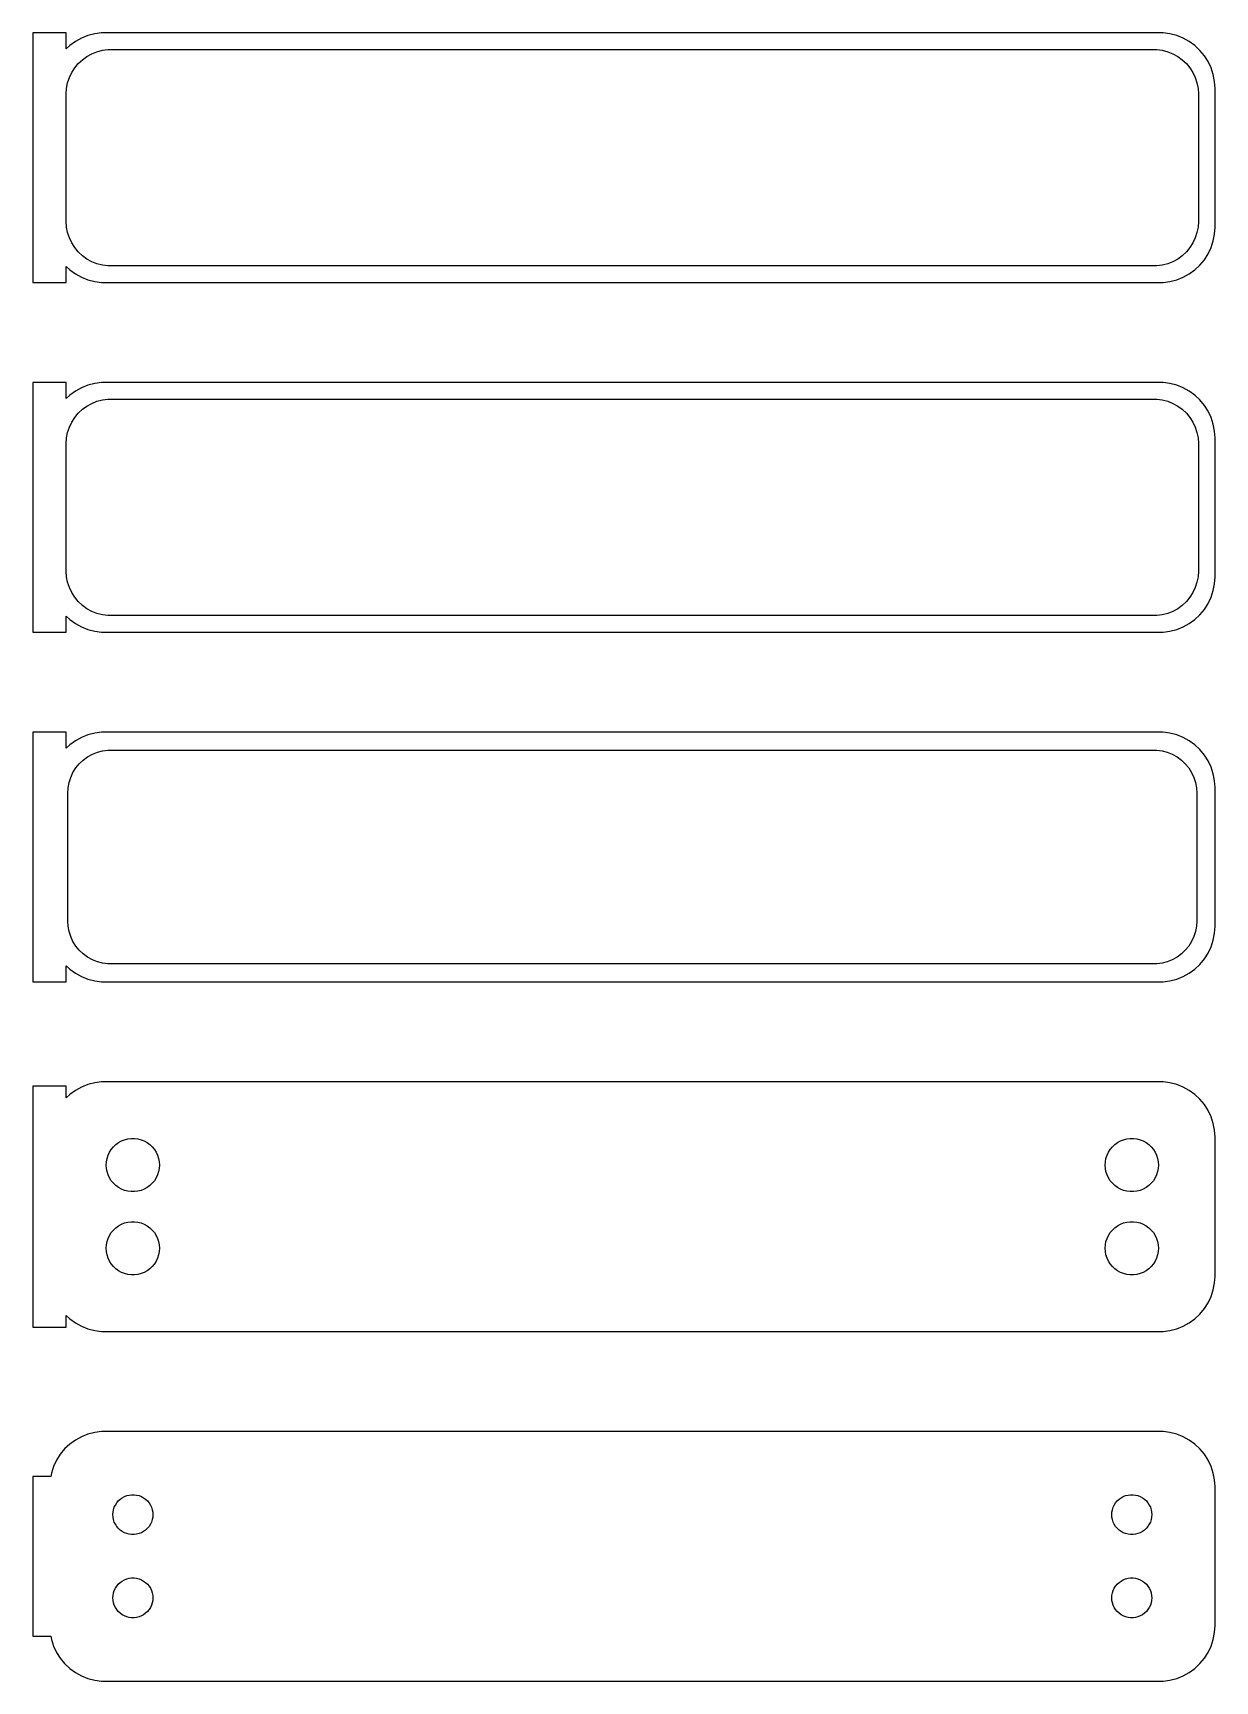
# Model space of a CAD drawing. Header units: metres. Extents: x -54 to 52, y 115 to 263.
import ezdxf

# ---------------------------------------------------------------- set-up
doc = ezdxf.new("R2010")
doc.units = ezdxf.units.M

msp = doc.modelspace()

# ---------------------------------------------------------------- linework, layer by layer
for p, q in [((-51, 263.24), (-54, 263.24)), ((-54, 263.24), (-54, 240.76)), ((-51, 261.809), (-51, 263.24)), ((-49.0451, 263.005), (-49.6289, 262.774)), ((-48.4369, 263.161), (-49.0451, 263.005)), ((-47.8139, 263.24), (-48.4369, 263.161)), ((47.8139, 263.24), (-47.8139, 263.24)), ((48.4369, 263.161), (47.8139, 263.24)), ((49.0451, 263.005), (48.4369, 263.161)), ((49.6289, 262.774), (49.0451, 263.005)), ((-50.6871, 262.103), (-51, 261.809)), ((-50.1791, 262.472), (-50.6871, 262.103)), ((-49.6289, 262.774), (-50.1791, 262.472)), ((-49.1433, 261.127), (-48.7031, 261.369)), ((-48.7031, 261.369), (-48.2361, 261.554)), ((-48.2361, 261.554), (-47.7495, 261.679)), ((-47.7495, 261.679), (-47.2512, 261.742)), ((-47.2512, 261.742), (47.2512, 261.742)), ((47.2512, 261.742), (47.7495, 261.679)), ((47.7495, 261.679), (48.2361, 261.554)), ((48.2361, 261.554), (48.7031, 261.369)), ((48.7031, 261.369), (49.1433, 261.127)), ((50.1791, 262.472), (49.6289, 262.774)), ((50.6871, 262.103), (50.1791, 262.472)), ((51.1448, 261.673), (50.6871, 262.103)), ((51.5451, 261.189), (51.1448, 261.673)), ((-50.5052, 259.677), (-50.2361, 260.101)), ((-50.2361, 260.101), (-49.9159, 260.488)), ((-49.9159, 260.488), (-49.5497, 260.832)), ((-49.5497, 260.832), (-49.1433, 261.127)), ((49.1433, 261.127), (49.5497, 260.832)), ((49.5497, 260.832), (49.9159, 260.488)), ((49.9159, 260.488), (50.2361, 260.101)), ((50.2361, 260.101), (50.5052, 259.677)), ((51.8815, 260.659), (51.5451, 261.189)), ((52.1489, 260.091), (51.8815, 260.659)), ((52.3429, 259.493), (52.1489, 260.091)), ((-50.9685, 258.251), (-50.8743, 258.745)), ((-50.8743, 258.745), (-50.7191, 259.222)), ((-50.7191, 259.222), (-50.5052, 259.677)), ((50.5052, 259.677), (50.7191, 259.222)), ((50.7191, 259.222), (50.8743, 258.745)), ((50.8743, 258.745), (50.9685, 258.251)), ((52.4606, 258.877), (52.3429, 259.493)), ((52.5, 258.25), (52.4606, 258.877)), ((-51, 257.75), (-50.9685, 258.251)), ((-51, 246.25), (-51, 257.75)), ((50.9685, 258.251), (51, 257.75)), ((51, 257.75), (51, 246.25)), ((52.5, 245.75), (52.5, 258.25)), ((-50.9685, 245.749), (-51, 246.25)), ((-50.8743, 245.255), (-50.9685, 245.749)), ((-50.7191, 244.778), (-50.8743, 245.255)), ((50.8743, 245.255), (50.7191, 244.778)), ((50.9685, 245.749), (50.8743, 245.255)), ((51, 246.25), (50.9685, 245.749)), ((52.3429, 244.507), (52.4606, 245.123)), ((52.4606, 245.123), (52.5, 245.75)), ((-50.5052, 244.323), (-50.7191, 244.778)), ((-50.2361, 243.899), (-50.5052, 244.323)), ((-49.9159, 243.512), (-50.2361, 243.899)), ((-49.5497, 243.168), (-49.9159, 243.512)), ((49.9159, 243.512), (49.5497, 243.168)), ((50.2361, 243.899), (49.9159, 243.512)), ((50.5052, 244.323), (50.2361, 243.899)), ((50.7191, 244.778), (50.5052, 244.323)), ((51.8815, 243.341), (52.1489, 243.909)), ((52.1489, 243.909), (52.3429, 244.507)), ((-51, 242.191), (-50.6871, 241.897)), ((-51, 240.76), (-51, 242.191)), ((-49.1433, 242.873), (-49.5497, 243.168)), ((-48.7031, 242.631), (-49.1433, 242.873)), ((-48.2361, 242.446), (-48.7031, 242.631)), ((-47.7495, 242.321), (-48.2361, 242.446)), ((-47.2512, 242.258), (-47.7495, 242.321)), ((47.2512, 242.258), (-47.2512, 242.258)), ((47.7495, 242.321), (47.2512, 242.258)), ((48.2361, 242.446), (47.7495, 242.321)), ((48.7031, 242.631), (48.2361, 242.446)), ((49.1433, 242.873), (48.7031, 242.631)), ((49.5497, 243.168), (49.1433, 242.873)), ((50.6871, 241.897), (51.1448, 242.327)), ((51.1448, 242.327), (51.5451, 242.811)), ((51.5451, 242.811), (51.8815, 243.341)), ((-54, 240.76), (-51, 240.76)), ((-50.6871, 241.897), (-50.1791, 241.528)), ((-50.1791, 241.528), (-49.6289, 241.226)), ((-49.6289, 241.226), (-49.0451, 240.995)), ((-49.0451, 240.995), (-48.4369, 240.839)), ((-48.4369, 240.839), (-47.8139, 240.76)), ((-47.8139, 240.76), (47.8139, 240.76)), ((47.8139, 240.76), (48.4369, 240.839)), ((48.4369, 240.839), (49.0451, 240.995)), ((49.0451, 240.995), (49.6289, 241.226)), ((49.6289, 241.226), (50.1791, 241.528)), ((50.1791, 241.528), (50.6871, 241.897)), ((-51, 231.74), (-54, 231.74)), ((-54, 231.74), (-54, 209.26)), ((-51, 230.309), (-51, 231.74)), ((-48.4369, 231.661), (-49.0451, 231.505)), ((-47.8139, 231.74), (-48.4369, 231.661)), ((47.8139, 231.74), (-47.8139, 231.74)), ((48.4369, 231.661), (47.8139, 231.74)), ((49.0451, 231.505), (48.4369, 231.661)), ((-50.6871, 230.603), (-51, 230.309)), ((-50.1791, 230.972), (-50.6871, 230.603)), ((-49.6289, 231.274), (-50.1791, 230.972)), ((-49.0451, 231.505), (-49.6289, 231.274)), ((-48.2361, 230.054), (-47.7495, 230.179)), ((-47.7495, 230.179), (-47.2512, 230.242)), ((-47.2512, 230.242), (47.2512, 230.242)), ((47.2512, 230.242), (47.7495, 230.179)), ((47.7495, 230.179), (48.2361, 230.054)), ((49.6289, 231.274), (49.0451, 231.505)), ((50.1791, 230.972), (49.6289, 231.274)), ((50.6871, 230.603), (50.1791, 230.972)), ((51.1448, 230.173), (50.6871, 230.603)), ((51.5451, 229.689), (51.1448, 230.173)), ((-50.2361, 228.601), (-49.9159, 228.988)), ((-49.9159, 228.988), (-49.5497, 229.332)), ((-49.5497, 229.332), (-49.1433, 229.627)), ((-49.1433, 229.627), (-48.7031, 229.869)), ((-48.7031, 229.869), (-48.2361, 230.054)), ((48.2361, 230.054), (48.7031, 229.869)), ((48.7031, 229.869), (49.1433, 229.627)), ((49.1433, 229.627), (49.5497, 229.332)), ((49.5497, 229.332), (49.9159, 228.988)), ((49.9159, 228.988), (50.2361, 228.601)), ((51.8815, 229.159), (51.5451, 229.689)), ((52.1489, 228.591), (51.8815, 229.159)), ((-50.9685, 226.751), (-50.8743, 227.245)), ((-50.8743, 227.245), (-50.7191, 227.722)), ((-50.7191, 227.722), (-50.5052, 228.177)), ((-50.5052, 228.177), (-50.2361, 228.601)), ((50.2361, 228.601), (50.5052, 228.177)), ((50.5052, 228.177), (50.7191, 227.722)), ((50.7191, 227.722), (50.8743, 227.245)), ((50.8743, 227.245), (50.9685, 226.751)), ((52.3429, 227.993), (52.1489, 228.591)), ((52.4606, 227.377), (52.3429, 227.993)), ((52.5, 226.75), (52.4606, 227.377)), ((-51, 226.25), (-50.9685, 226.751)), ((-51, 214.75), (-51, 226.25)), ((50.9685, 226.751), (51, 226.25)), ((51, 226.25), (51, 214.75)), ((52.5, 214.25), (52.5, 226.75)), ((-50.9685, 214.249), (-51, 214.75)), ((-50.8743, 213.755), (-50.9685, 214.249)), ((50.9685, 214.249), (50.8743, 213.755)), ((51, 214.75), (50.9685, 214.249)), ((52.4606, 213.623), (52.5, 214.25)), ((-50.7191, 213.278), (-50.8743, 213.755)), ((-50.5052, 212.823), (-50.7191, 213.278)), ((-50.2361, 212.399), (-50.5052, 212.823)), ((-49.9159, 212.012), (-50.2361, 212.399)), ((50.2361, 212.399), (49.9159, 212.012)), ((50.5052, 212.823), (50.2361, 212.399)), ((50.7191, 213.278), (50.5052, 212.823)), ((50.8743, 213.755), (50.7191, 213.278)), ((51.8815, 211.841), (52.1489, 212.409)), ((52.1489, 212.409), (52.3429, 213.007)), ((52.3429, 213.007), (52.4606, 213.623)), ((-49.5497, 211.668), (-49.9159, 212.012)), ((-49.1433, 211.373), (-49.5497, 211.668)), ((-48.7031, 211.131), (-49.1433, 211.373)), ((-48.2361, 210.946), (-48.7031, 211.131)), ((-47.7495, 210.821), (-48.2361, 210.946)), ((48.2361, 210.946), (47.7495, 210.821)), ((48.7031, 211.131), (48.2361, 210.946)), ((49.1433, 211.373), (48.7031, 211.131)), ((49.5497, 211.668), (49.1433, 211.373)), ((49.9159, 212.012), (49.5497, 211.668)), ((51.1448, 210.827), (51.5451, 211.311)), ((51.5451, 211.311), (51.8815, 211.841)), ((-51, 210.691), (-50.6871, 210.397)), ((-51, 209.26), (-51, 210.691)), ((-50.6871, 210.397), (-50.1791, 210.028)), ((-50.1791, 210.028), (-49.6289, 209.726)), ((-49.6289, 209.726), (-49.0451, 209.495)), ((-49.0451, 209.495), (-48.4369, 209.339)), ((-47.2512, 210.758), (-47.7495, 210.821)), ((47.2512, 210.758), (-47.2512, 210.758)), ((47.7495, 210.821), (47.2512, 210.758)), ((48.4369, 209.339), (49.0451, 209.495)), ((49.0451, 209.495), (49.6289, 209.726)), ((49.6289, 209.726), (50.1791, 210.028)), ((50.1791, 210.028), (50.6871, 210.397)), ((50.6871, 210.397), (51.1448, 210.827)), ((-54, 209.26), (-51, 209.26)), ((-48.4369, 209.339), (-47.8139, 209.26)), ((-47.8139, 209.26), (47.8139, 209.26)), ((47.8139, 209.26), (48.4369, 209.339)), ((-51, 200.24), (-54, 200.24)), ((-54, 200.24), (-54, 177.76)), ((-51, 198.809), (-51, 200.24)), ((-50.6871, 199.103), (-51, 198.809)), ((-50.1791, 199.472), (-50.6871, 199.103)), ((-49.6289, 199.774), (-50.1791, 199.472)), ((-49.0451, 200.005), (-49.6289, 199.774)), ((-48.4369, 200.161), (-49.0451, 200.005)), ((-47.8139, 200.24), (-48.4369, 200.161)), ((47.8139, 200.24), (-47.8139, 200.24)), ((48.4369, 200.161), (47.8139, 200.24)), ((49.0451, 200.005), (48.4369, 200.161)), ((49.6289, 199.774), (49.0451, 200.005)), ((50.1791, 199.472), (49.6289, 199.774)), ((50.6871, 199.103), (50.1791, 199.472)), ((51.1448, 198.673), (50.6871, 199.103)), ((-49.823, 197.401), (-49.4685, 197.734)), ((-49.4685, 197.734), (-49.0751, 198.02)), ((-49.0751, 198.02), (-48.6489, 198.254)), ((-48.6489, 198.254), (-48.1967, 198.433)), ((-48.1967, 198.433), (-47.7256, 198.554)), ((-47.7256, 198.554), (-47.2432, 198.615)), ((-47.2432, 198.615), (47.2432, 198.615)), ((47.2432, 198.615), (47.7256, 198.554)), ((47.7256, 198.554), (48.1967, 198.433)), ((48.1967, 198.433), (48.6489, 198.254)), ((48.6489, 198.254), (49.0751, 198.02)), ((49.0751, 198.02), (49.4685, 197.734)), ((49.4685, 197.734), (49.823, 197.401)), ((51.5451, 198.189), (51.1448, 198.673)), ((51.8815, 197.659), (51.5451, 198.189)), ((52.1489, 197.091), (51.8815, 197.659)), ((-50.751, 195.713), (-50.6007, 196.176)), ((-50.6007, 196.176), (-50.3936, 196.616)), ((-50.3936, 196.616), (-50.133, 197.026)), ((-50.133, 197.026), (-49.823, 197.401)), ((49.823, 197.401), (50.133, 197.026)), ((50.133, 197.026), (50.3936, 196.616)), ((50.3936, 196.616), (50.6007, 196.176)), ((50.6007, 196.176), (50.751, 195.713)), ((52.3429, 196.493), (52.1489, 197.091)), ((52.4606, 195.877), (52.3429, 196.493)), ((-50.8726, 194.75), (-50.8421, 195.235)), ((-50.8726, 183.25), (-50.8726, 194.75)), ((-50.8421, 195.235), (-50.751, 195.713)), ((50.751, 195.713), (50.8421, 195.235)), ((50.8421, 195.235), (50.8726, 194.75)), ((50.8726, 194.75), (50.8726, 183.25)), ((52.5, 195.25), (52.4606, 195.877)), ((52.5, 182.75), (52.5, 195.25)), ((-50.8421, 182.765), (-50.8726, 183.25)), ((-50.751, 182.287), (-50.8421, 182.765)), ((50.8421, 182.765), (50.751, 182.287)), ((50.8726, 183.25), (50.8421, 182.765)), ((52.4606, 182.123), (52.5, 182.75)), ((-50.6007, 181.824), (-50.751, 182.287)), ((-50.3936, 181.384), (-50.6007, 181.824)), ((-50.133, 180.974), (-50.3936, 181.384)), ((50.3936, 181.384), (50.133, 180.974)), ((50.6007, 181.824), (50.3936, 181.384)), ((50.751, 182.287), (50.6007, 181.824)), ((52.1489, 180.909), (52.3429, 181.507)), ((52.3429, 181.507), (52.4606, 182.123)), ((-49.823, 180.599), (-50.133, 180.974)), ((-49.4685, 180.266), (-49.823, 180.599)), ((-49.0751, 179.98), (-49.4685, 180.266)), ((-48.6489, 179.746), (-49.0751, 179.98)), ((-48.1967, 179.567), (-48.6489, 179.746)), ((48.6489, 179.746), (48.1967, 179.567)), ((49.0751, 179.98), (48.6489, 179.746)), ((49.4685, 180.266), (49.0751, 179.98)), ((49.823, 180.599), (49.4685, 180.266)), ((50.133, 180.974), (49.823, 180.599)), ((51.1448, 179.327), (51.5451, 179.811)), ((51.5451, 179.811), (51.8815, 180.341)), ((51.8815, 180.341), (52.1489, 180.909)), ((-51, 179.191), (-50.6871, 178.897)), ((-51, 177.76), (-51, 179.191)), ((-50.6871, 178.897), (-50.1791, 178.528)), ((-50.1791, 178.528), (-49.6289, 178.226)), ((-49.6289, 178.226), (-49.0451, 177.995)), ((-47.7256, 179.446), (-48.1967, 179.567)), ((-47.2432, 179.385), (-47.7256, 179.446)), ((47.2432, 179.385), (-47.2432, 179.385)), ((47.7256, 179.446), (47.2432, 179.385)), ((48.1967, 179.567), (47.7256, 179.446)), ((49.0451, 177.995), (49.6289, 178.226)), ((49.6289, 178.226), (50.1791, 178.528)), ((50.1791, 178.528), (50.6871, 178.897)), ((50.6871, 178.897), (51.1448, 179.327)), ((-54, 177.76), (-51, 177.76)), ((-49.0451, 177.995), (-48.4369, 177.839)), ((-48.4369, 177.839), (-47.8139, 177.76)), ((-47.8139, 177.76), (47.8139, 177.76)), ((47.8139, 177.76), (48.4369, 177.839)), ((48.4369, 177.839), (49.0451, 177.995)), ((-51, 168.365), (-54, 168.365)), ((-54, 168.365), (-54, 146.635)), ((-51, 167.309), (-51, 168.365)), ((-50.1791, 167.972), (-50.6871, 167.603)), ((-49.6289, 168.274), (-50.1791, 167.972)), ((-49.0451, 168.505), (-49.6289, 168.274)), ((-48.4369, 168.661), (-49.0451, 168.505)), ((-47.8139, 168.74), (-48.4369, 168.661)), ((47.8139, 168.74), (-47.8139, 168.74)), ((48.4369, 168.661), (47.8139, 168.74)), ((49.0451, 168.505), (48.4369, 168.661)), ((49.6289, 168.274), (49.0451, 168.505)), ((50.1791, 167.972), (49.6289, 168.274)), ((50.6871, 167.603), (50.1791, 167.972)), ((-50.6871, 167.603), (-51, 167.309)), ((51.1448, 167.173), (50.6871, 167.603)), ((51.5451, 166.689), (51.1448, 167.173)), ((51.8815, 166.159), (51.5451, 166.689)), ((52.1489, 165.591), (51.8815, 166.159)), ((52.3429, 164.993), (52.1489, 165.591)), ((52.4606, 164.377), (52.3429, 164.993)), ((-46.286, 163.276), (-46.0219, 163.422)), ((-46.0219, 163.422), (-45.7416, 163.533)), ((-45.7416, 163.533), (-45.4497, 163.607)), ((-45.4497, 163.607), (-45.1507, 163.645)), ((-45.1507, 163.645), (-44.8493, 163.645)), ((-44.8493, 163.645), (-44.5503, 163.607)), ((-44.5503, 163.607), (-44.2584, 163.533)), ((-44.2584, 163.533), (-43.9781, 163.422)), ((-43.9781, 163.422), (-43.714, 163.276)), ((43.714, 163.276), (43.9781, 163.422)), ((43.9781, 163.422), (44.2584, 163.533)), ((44.2584, 163.533), (44.5503, 163.607)), ((44.5503, 163.607), (44.8493, 163.645)), ((44.8493, 163.645), (45.1507, 163.645)), ((45.1507, 163.645), (45.4497, 163.607)), ((45.4497, 163.607), (45.7416, 163.533)), ((45.7416, 163.533), (46.0219, 163.422)), ((46.0219, 163.422), (46.286, 163.276)), ((52.5, 163.75), (52.4606, 164.377)), ((52.5, 151.25), (52.5, 163.75)), ((-47.3811, 161.551), (-47.3246, 161.847)), ((-47.3246, 161.847), (-47.2315, 162.133)), ((-47.2315, 162.133), (-47.1031, 162.406)), ((-47.1031, 162.406), (-46.9416, 162.661)), ((-46.9416, 162.661), (-46.7495, 162.893)), ((-46.7495, 162.893), (-46.5298, 163.099)), ((-46.5298, 163.099), (-46.286, 163.276)), ((-43.714, 163.276), (-43.4702, 163.099)), ((-43.4702, 163.099), (-43.2505, 162.893)), ((-43.2505, 162.893), (-43.0583, 162.661)), ((-43.0583, 162.661), (-42.8969, 162.406)), ((-42.8969, 162.406), (-42.7685, 162.133)), ((-42.7685, 162.133), (-42.6754, 161.847)), ((-42.6754, 161.847), (-42.6189, 161.551)), ((42.6189, 161.551), (42.6754, 161.847)), ((42.6754, 161.847), (42.7685, 162.133)), ((42.7685, 162.133), (42.8969, 162.406)), ((42.8969, 162.406), (43.0583, 162.661)), ((43.0583, 162.661), (43.2505, 162.893)), ((43.2505, 162.893), (43.4702, 163.099)), ((43.4702, 163.099), (43.714, 163.276)), ((46.286, 163.276), (46.5298, 163.099)), ((46.5298, 163.099), (46.7495, 162.893)), ((46.7495, 162.893), (46.9416, 162.661)), ((46.9416, 162.661), (47.1031, 162.406)), ((47.1031, 162.406), (47.2315, 162.133)), ((47.2315, 162.133), (47.3246, 161.847)), ((47.3246, 161.847), (47.3811, 161.551)), ((-47.4, 161.25), (-47.3811, 161.551)), ((-47.3811, 160.949), (-47.4, 161.25)), ((-47.3246, 160.653), (-47.3811, 160.949)), ((-47.2315, 160.367), (-47.3246, 160.653)), ((-47.1031, 160.094), (-47.2315, 160.367)), ((-42.7685, 160.367), (-42.8969, 160.094)), ((-42.6754, 160.653), (-42.7685, 160.367)), ((-42.6189, 160.949), (-42.6754, 160.653)), ((-42.6189, 161.551), (-42.6, 161.25)), ((-42.6, 161.25), (-42.6189, 160.949)), ((42.6, 161.25), (42.6189, 161.551)), ((42.6189, 160.949), (42.6, 161.25)), ((42.6754, 160.653), (42.6189, 160.949)), ((42.7685, 160.367), (42.6754, 160.653)), ((42.8969, 160.094), (42.7685, 160.367)), ((47.2315, 160.367), (47.1031, 160.094)), ((47.3246, 160.653), (47.2315, 160.367)), ((47.3811, 160.949), (47.3246, 160.653)), ((47.3811, 161.551), (47.4, 161.25)), ((47.4, 161.25), (47.3811, 160.949)), ((-46.9416, 159.839), (-47.1031, 160.094)), ((-46.7495, 159.607), (-46.9416, 159.839)), ((-46.5298, 159.401), (-46.7495, 159.607)), ((-46.286, 159.224), (-46.5298, 159.401)), ((-46.0219, 159.078), (-46.286, 159.224)), ((-45.7416, 158.967), (-46.0219, 159.078)), ((-45.4497, 158.893), (-45.7416, 158.967)), ((-45.1507, 158.855), (-45.4497, 158.893)), ((-44.5503, 158.893), (-44.8493, 158.855)), ((-44.2584, 158.967), (-44.5503, 158.893)), ((-43.9781, 159.078), (-44.2584, 158.967)), ((-43.714, 159.224), (-43.9781, 159.078)), ((-43.4702, 159.401), (-43.714, 159.224)), ((-43.2505, 159.607), (-43.4702, 159.401)), ((-43.0583, 159.839), (-43.2505, 159.607)), ((-42.8969, 160.094), (-43.0583, 159.839)), ((43.0583, 159.839), (42.8969, 160.094)), ((43.2505, 159.607), (43.0583, 159.839)), ((43.4702, 159.401), (43.2505, 159.607)), ((43.714, 159.224), (43.4702, 159.401)), ((43.9781, 159.078), (43.714, 159.224)), ((44.2584, 158.967), (43.9781, 159.078)), ((44.5503, 158.893), (44.2584, 158.967)), ((44.8493, 158.855), (44.5503, 158.893)), ((45.4497, 158.893), (45.1507, 158.855)), ((45.7416, 158.967), (45.4497, 158.893)), ((46.0219, 159.078), (45.7416, 158.967)), ((46.286, 159.224), (46.0219, 159.078)), ((46.5298, 159.401), (46.286, 159.224)), ((46.7495, 159.607), (46.5298, 159.401)), ((46.9416, 159.839), (46.7495, 159.607)), ((47.1031, 160.094), (46.9416, 159.839)), ((-44.8493, 158.855), (-45.1507, 158.855)), ((45.1507, 158.855), (44.8493, 158.855)), ((-46.286, 155.776), (-46.0219, 155.922)), ((-46.0219, 155.922), (-45.7416, 156.033)), ((-45.7416, 156.033), (-45.4497, 156.107)), ((-45.4497, 156.107), (-45.1507, 156.145)), ((-45.1507, 156.145), (-44.8493, 156.145)), ((-44.8493, 156.145), (-44.5503, 156.107)), ((-44.5503, 156.107), (-44.2584, 156.033)), ((-44.2584, 156.033), (-43.9781, 155.922)), ((-43.9781, 155.922), (-43.714, 155.776)), ((43.714, 155.776), (43.9781, 155.922)), ((43.9781, 155.922), (44.2584, 156.033)), ((44.2584, 156.033), (44.5503, 156.107)), ((44.5503, 156.107), (44.8493, 156.145)), ((44.8493, 156.145), (45.1507, 156.145)), ((45.1507, 156.145), (45.4497, 156.107)), ((45.4497, 156.107), (45.7416, 156.033)), ((45.7416, 156.033), (46.0219, 155.922)), ((46.0219, 155.922), (46.286, 155.776)), ((-47.3246, 154.347), (-47.2315, 154.633)), ((-47.2315, 154.633), (-47.1031, 154.906)), ((-47.1031, 154.906), (-46.9416, 155.161)), ((-46.9416, 155.161), (-46.7495, 155.393)), ((-46.7495, 155.393), (-46.5298, 155.599)), ((-46.5298, 155.599), (-46.286, 155.776)), ((-43.714, 155.776), (-43.4702, 155.599)), ((-43.4702, 155.599), (-43.2505, 155.393)), ((-43.2505, 155.393), (-43.0583, 155.161)), ((-43.0583, 155.161), (-42.8969, 154.906)), ((-42.8969, 154.906), (-42.7685, 154.633)), ((-42.7685, 154.633), (-42.6754, 154.347)), ((42.6754, 154.347), (42.7685, 154.633)), ((42.7685, 154.633), (42.8969, 154.906)), ((42.8969, 154.906), (43.0583, 155.161)), ((43.0583, 155.161), (43.2505, 155.393)), ((43.2505, 155.393), (43.4702, 155.599)), ((43.4702, 155.599), (43.714, 155.776)), ((46.286, 155.776), (46.5298, 155.599)), ((46.5298, 155.599), (46.7495, 155.393)), ((46.7495, 155.393), (46.9416, 155.161)), ((46.9416, 155.161), (47.1031, 154.906)), ((47.1031, 154.906), (47.2315, 154.633)), ((47.2315, 154.633), (47.3246, 154.347)), ((-47.4, 153.75), (-47.3811, 154.051)), ((-47.3811, 153.449), (-47.4, 153.75)), ((-47.3811, 154.051), (-47.3246, 154.347)), ((-47.3246, 153.153), (-47.3811, 153.449)), ((-47.2315, 152.867), (-47.3246, 153.153)), ((-42.6754, 153.153), (-42.7685, 152.867)), ((-42.6754, 154.347), (-42.6189, 154.051)), ((-42.6189, 153.449), (-42.6754, 153.153)), ((-42.6189, 154.051), (-42.6, 153.75)), ((-42.6, 153.75), (-42.6189, 153.449)), ((42.6, 153.75), (42.6189, 154.051)), ((42.6189, 153.449), (42.6, 153.75)), ((42.6189, 154.051), (42.6754, 154.347)), ((42.6754, 153.153), (42.6189, 153.449)), ((42.7685, 152.867), (42.6754, 153.153)), ((47.3246, 153.153), (47.2315, 152.867)), ((47.3246, 154.347), (47.3811, 154.051)), ((47.3811, 153.449), (47.3246, 153.153)), ((47.3811, 154.051), (47.4, 153.75)), ((47.4, 153.75), (47.3811, 153.449)), ((-47.1031, 152.594), (-47.2315, 152.867)), ((-46.9416, 152.339), (-47.1031, 152.594)), ((-46.7495, 152.107), (-46.9416, 152.339)), ((-46.5298, 151.901), (-46.7495, 152.107)), ((-46.286, 151.724), (-46.5298, 151.901)), ((-46.0219, 151.578), (-46.286, 151.724)), ((-45.7416, 151.467), (-46.0219, 151.578)), ((-45.4497, 151.393), (-45.7416, 151.467)), ((-44.2584, 151.467), (-44.5503, 151.393)), ((-43.9781, 151.578), (-44.2584, 151.467)), ((-43.714, 151.724), (-43.9781, 151.578)), ((-43.4702, 151.901), (-43.714, 151.724)), ((-43.2505, 152.107), (-43.4702, 151.901)), ((-43.0583, 152.339), (-43.2505, 152.107)), ((-42.8969, 152.594), (-43.0583, 152.339)), ((-42.7685, 152.867), (-42.8969, 152.594)), ((42.8969, 152.594), (42.7685, 152.867)), ((43.0583, 152.339), (42.8969, 152.594)), ((43.2505, 152.107), (43.0583, 152.339)), ((43.4702, 151.901), (43.2505, 152.107)), ((43.714, 151.724), (43.4702, 151.901)), ((43.9781, 151.578), (43.714, 151.724)), ((44.2584, 151.467), (43.9781, 151.578)), ((44.5503, 151.393), (44.2584, 151.467)), ((45.7416, 151.467), (45.4497, 151.393)), ((46.0219, 151.578), (45.7416, 151.467)), ((46.286, 151.724), (46.0219, 151.578)), ((46.5298, 151.901), (46.286, 151.724)), ((46.7495, 152.107), (46.5298, 151.901)), ((46.9416, 152.339), (46.7495, 152.107)), ((47.1031, 152.594), (46.9416, 152.339)), ((47.2315, 152.867), (47.1031, 152.594)), ((-45.1507, 151.355), (-45.4497, 151.393)), ((-44.8493, 151.355), (-45.1507, 151.355)), ((-44.5503, 151.393), (-44.8493, 151.355)), ((44.8493, 151.355), (44.5503, 151.393)), ((45.1507, 151.355), (44.8493, 151.355)), ((45.4497, 151.393), (45.1507, 151.355)), ((52.1489, 149.409), (52.3429, 150.007)), ((52.3429, 150.007), (52.4606, 150.623)), ((52.4606, 150.623), (52.5, 151.25)), ((51.5451, 148.311), (51.8815, 148.841)), ((51.8815, 148.841), (52.1489, 149.409)), ((-51, 146.635), (-51, 147.691)), ((-51, 147.691), (-50.6871, 147.397)), ((-50.6871, 147.397), (-50.1791, 147.028)), ((-50.1791, 147.028), (-49.6289, 146.726)), ((49.6289, 146.726), (50.1791, 147.028)), ((50.1791, 147.028), (50.6871, 147.397)), ((50.6871, 147.397), (51.1448, 147.827)), ((51.1448, 147.827), (51.5451, 148.311)), ((-54, 146.635), (-51, 146.635)), ((-49.6289, 146.726), (-49.0451, 146.495)), ((-49.0451, 146.495), (-48.4369, 146.339)), ((-48.4369, 146.339), (-47.8139, 146.26)), ((-47.8139, 146.26), (47.8139, 146.26)), ((47.8139, 146.26), (48.4369, 146.339)), ((48.4369, 146.339), (49.0451, 146.495)), ((49.0451, 146.495), (49.6289, 146.726)), ((-49.6289, 136.774), (-50.1791, 136.472)), ((-49.0451, 137.005), (-49.6289, 136.774)), ((-48.4369, 137.161), (-49.0451, 137.005)), ((-47.8139, 137.24), (-48.4369, 137.161)), ((47.8139, 137.24), (-47.8139, 137.24)), ((48.4369, 137.161), (47.8139, 137.24)), ((49.0451, 137.005), (48.4369, 137.161)), ((49.6289, 136.774), (49.0451, 137.005)), ((50.1791, 136.472), (49.6289, 136.774)), ((-51.5451, 135.189), (-51.8815, 134.659)), ((-51.1448, 135.673), (-51.5451, 135.189)), ((-50.6871, 136.103), (-51.1448, 135.673)), ((-50.1791, 136.472), (-50.6871, 136.103)), ((50.6871, 136.103), (50.1791, 136.472)), ((51.1448, 135.673), (50.6871, 136.103)), ((51.5451, 135.189), (51.1448, 135.673)), ((51.8815, 134.659), (51.5451, 135.189)), ((-52.1489, 134.091), (-52.3429, 133.493)), ((-51.8815, 134.659), (-52.1489, 134.091)), ((52.1489, 134.091), (51.8815, 134.659)), ((52.3429, 133.493), (52.1489, 134.091)), ((-52.4, 133.194), (-54, 133.194)), ((-54, 133.194), (-54, 118.806)), ((-52.3429, 133.493), (-52.4, 133.194)), ((52.4606, 132.877), (52.3429, 133.493)), ((52.5, 132.25), (52.4606, 132.877)), ((52.5, 119.75), (52.5, 132.25)), ((-46.5773, 130.617), (-46.4562, 130.808)), ((-46.4562, 130.808), (-46.3121, 130.982)), ((-46.3121, 130.982), (-46.1474, 131.137)), ((-46.1474, 131.137), (-45.9645, 131.27)), ((-45.9645, 131.27), (-45.7664, 131.379)), ((-45.7664, 131.379), (-45.5562, 131.462)), ((-45.5562, 131.462), (-45.3373, 131.518)), ((-45.3373, 131.518), (-45.113, 131.546)), ((-45.113, 131.546), (-44.887, 131.546)), ((-44.887, 131.546), (-44.6627, 131.518)), ((-44.6627, 131.518), (-44.4438, 131.462)), ((-44.4438, 131.462), (-44.2336, 131.379)), ((-44.2336, 131.379), (-44.0355, 131.27)), ((-44.0355, 131.27), (-43.8526, 131.137)), ((-43.8526, 131.137), (-43.6879, 130.982)), ((-43.6879, 130.982), (-43.5438, 130.808)), ((-43.5438, 130.808), (-43.4226, 130.617)), ((43.4226, 130.617), (43.5438, 130.808)), ((43.5438, 130.808), (43.6879, 130.982)), ((43.6879, 130.982), (43.8526, 131.137)), ((43.8526, 131.137), (44.0355, 131.27)), ((44.0355, 131.27), (44.2336, 131.379)), ((44.2336, 131.379), (44.4438, 131.462)), ((44.4438, 131.462), (44.6627, 131.518)), ((44.6627, 131.518), (44.887, 131.546)), ((44.887, 131.546), (45.113, 131.546)), ((45.113, 131.546), (45.3373, 131.518)), ((45.3373, 131.518), (45.5562, 131.462)), ((45.5562, 131.462), (45.7664, 131.379)), ((45.7664, 131.379), (45.9645, 131.27)), ((45.9645, 131.27), (46.1474, 131.137)), ((46.1474, 131.137), (46.3121, 130.982)), ((46.3121, 130.982), (46.4562, 130.808)), ((46.4562, 130.808), (46.5773, 130.617)), ((-46.8, 129.75), (-46.7858, 129.976)), ((-46.7858, 129.524), (-46.8, 129.75)), ((-46.7858, 129.976), (-46.7434, 130.198)), ((-46.7434, 129.302), (-46.7858, 129.524)), ((-46.7434, 130.198), (-46.6736, 130.413)), ((-46.6736, 129.087), (-46.7434, 129.302)), ((-46.6736, 130.413), (-46.5773, 130.617)), ((-43.4226, 130.617), (-43.3264, 130.413)), ((-43.3264, 130.413), (-43.2565, 130.198)), ((-43.2565, 129.302), (-43.3264, 129.087)), ((-43.2565, 130.198), (-43.2142, 129.976)), ((-43.2142, 129.524), (-43.2565, 129.302)), ((-43.2142, 129.976), (-43.2, 129.75)), ((-43.2, 129.75), (-43.2142, 129.524)), ((43.2, 129.75), (43.2142, 129.976)), ((43.2142, 129.524), (43.2, 129.75)), ((43.2142, 129.976), (43.2565, 130.198)), ((43.2565, 129.302), (43.2142, 129.524)), ((43.2565, 130.198), (43.3264, 130.413)), ((43.3264, 129.087), (43.2565, 129.302)), ((43.3264, 130.413), (43.4226, 130.617)), ((46.5773, 130.617), (46.6736, 130.413)), ((46.6736, 130.413), (46.7434, 130.198)), ((46.7434, 129.302), (46.6736, 129.087)), ((46.7434, 130.198), (46.7858, 129.976)), ((46.7858, 129.524), (46.7434, 129.302)), ((46.7858, 129.976), (46.8, 129.75)), ((46.8, 129.75), (46.7858, 129.524)), ((-46.5773, 128.883), (-46.6736, 129.087)), ((-46.4562, 128.692), (-46.5773, 128.883)), ((-46.3121, 128.518), (-46.4562, 128.692)), ((-46.1474, 128.363), (-46.3121, 128.518)), ((-45.9645, 128.23), (-46.1474, 128.363)), ((-45.7664, 128.121), (-45.9645, 128.23)), ((-45.5562, 128.038), (-45.7664, 128.121)), ((-45.3373, 127.982), (-45.5562, 128.038)), ((-45.113, 127.954), (-45.3373, 127.982)), ((-44.887, 127.954), (-45.113, 127.954)), ((-44.6627, 127.982), (-44.887, 127.954)), ((-44.4438, 128.038), (-44.6627, 127.982)), ((-44.2336, 128.121), (-44.4438, 128.038)), ((-44.0355, 128.23), (-44.2336, 128.121)), ((-43.8526, 128.363), (-44.0355, 128.23)), ((-43.6879, 128.518), (-43.8526, 128.363)), ((-43.5438, 128.692), (-43.6879, 128.518)), ((-43.4226, 128.883), (-43.5438, 128.692)), ((-43.3264, 129.087), (-43.4226, 128.883)), ((43.4226, 128.883), (43.3264, 129.087)), ((43.5438, 128.692), (43.4226, 128.883)), ((43.6879, 128.518), (43.5438, 128.692)), ((43.8526, 128.363), (43.6879, 128.518)), ((44.0355, 128.23), (43.8526, 128.363)), ((44.2336, 128.121), (44.0355, 128.23)), ((44.4438, 128.038), (44.2336, 128.121)), ((44.6627, 127.982), (44.4438, 128.038)), ((44.887, 127.954), (44.6627, 127.982)), ((45.113, 127.954), (44.887, 127.954)), ((45.3373, 127.982), (45.113, 127.954)), ((45.5562, 128.038), (45.3373, 127.982)), ((45.7664, 128.121), (45.5562, 128.038)), ((45.9645, 128.23), (45.7664, 128.121)), ((46.1474, 128.363), (45.9645, 128.23)), ((46.3121, 128.518), (46.1474, 128.363)), ((46.4562, 128.692), (46.3121, 128.518)), ((46.5773, 128.883), (46.4562, 128.692)), ((46.6736, 129.087), (46.5773, 128.883)), ((-46.5773, 123.117), (-46.4562, 123.308)), ((-46.4562, 123.308), (-46.3121, 123.482)), ((-46.3121, 123.482), (-46.1474, 123.637)), ((-46.1474, 123.637), (-45.9645, 123.77)), ((-45.9645, 123.77), (-45.7664, 123.879)), ((-45.7664, 123.879), (-45.5562, 123.962)), ((-45.5562, 123.962), (-45.3373, 124.018)), ((-45.3373, 124.018), (-45.113, 124.046)), ((-45.113, 124.046), (-44.887, 124.046)), ((-44.887, 124.046), (-44.6627, 124.018)), ((-44.6627, 124.018), (-44.4438, 123.962)), ((-44.4438, 123.962), (-44.2336, 123.879)), ((-44.2336, 123.879), (-44.0355, 123.77)), ((-44.0355, 123.77), (-43.8526, 123.637)), ((-43.8526, 123.637), (-43.6879, 123.482)), ((-43.6879, 123.482), (-43.5438, 123.308)), ((-43.5438, 123.308), (-43.4226, 123.117)), ((43.4226, 123.117), (43.5438, 123.308)), ((43.5438, 123.308), (43.6879, 123.482)), ((43.6879, 123.482), (43.8526, 123.637)), ((43.8526, 123.637), (44.0355, 123.77)), ((44.0355, 123.77), (44.2336, 123.879)), ((44.2336, 123.879), (44.4438, 123.962)), ((44.4438, 123.962), (44.6627, 124.018)), ((44.6627, 124.018), (44.887, 124.046)), ((44.887, 124.046), (45.113, 124.046)), ((45.113, 124.046), (45.3373, 124.018)), ((45.3373, 124.018), (45.5562, 123.962)), ((45.5562, 123.962), (45.7664, 123.879)), ((45.7664, 123.879), (45.9645, 123.77)), ((45.9645, 123.77), (46.1474, 123.637)), ((46.1474, 123.637), (46.3121, 123.482)), ((46.3121, 123.482), (46.4562, 123.308)), ((46.4562, 123.308), (46.5773, 123.117)), ((-46.8, 122.25), (-46.7858, 122.476)), ((-46.7858, 122.024), (-46.8, 122.25)), ((-46.7858, 122.476), (-46.7434, 122.698)), ((-46.7434, 121.802), (-46.7858, 122.024)), ((-46.7434, 122.698), (-46.6736, 122.913)), ((-46.6736, 121.587), (-46.7434, 121.802)), ((-46.6736, 122.913), (-46.5773, 123.117)), ((-43.4226, 123.117), (-43.3264, 122.913)), ((-43.3264, 122.913), (-43.2565, 122.698)), ((-43.2565, 121.802), (-43.3264, 121.587)), ((-43.2565, 122.698), (-43.2142, 122.476)), ((-43.2142, 122.024), (-43.2565, 121.802)), ((-43.2142, 122.476), (-43.2, 122.25)), ((-43.2, 122.25), (-43.2142, 122.024)), ((43.2, 122.25), (43.2142, 122.476)), ((43.2142, 122.024), (43.2, 122.25)), ((43.2142, 122.476), (43.2565, 122.698)), ((43.2565, 121.802), (43.2142, 122.024)), ((43.2565, 122.698), (43.3264, 122.913)), ((43.3264, 121.587), (43.2565, 121.802)), ((43.3264, 122.913), (43.4226, 123.117)), ((46.5773, 123.117), (46.6736, 122.913)), ((46.6736, 122.913), (46.7434, 122.698)), ((46.7434, 121.802), (46.6736, 121.587)), ((46.7434, 122.698), (46.7858, 122.476)), ((46.7858, 122.024), (46.7434, 121.802)), ((46.7858, 122.476), (46.8, 122.25)), ((46.8, 122.25), (46.7858, 122.024)), ((-46.5773, 121.383), (-46.6736, 121.587)), ((-46.4562, 121.192), (-46.5773, 121.383)), ((-46.3121, 121.018), (-46.4562, 121.192)), ((-46.1474, 120.863), (-46.3121, 121.018)), ((-45.9645, 120.73), (-46.1474, 120.863)), ((-45.7664, 120.621), (-45.9645, 120.73)), ((-45.5562, 120.538), (-45.7664, 120.621)), ((-45.3373, 120.482), (-45.5562, 120.538)), ((-45.113, 120.454), (-45.3373, 120.482)), ((-44.887, 120.454), (-45.113, 120.454)), ((-44.6627, 120.482), (-44.887, 120.454)), ((-44.4438, 120.538), (-44.6627, 120.482)), ((-44.2336, 120.621), (-44.4438, 120.538)), ((-44.0355, 120.73), (-44.2336, 120.621)), ((-43.8526, 120.863), (-44.0355, 120.73)), ((-43.6879, 121.018), (-43.8526, 120.863)), ((-43.5438, 121.192), (-43.6879, 121.018)), ((-43.4226, 121.383), (-43.5438, 121.192)), ((-43.3264, 121.587), (-43.4226, 121.383)), ((43.4226, 121.383), (43.3264, 121.587)), ((43.5438, 121.192), (43.4226, 121.383)), ((43.6879, 121.018), (43.5438, 121.192)), ((43.8526, 120.863), (43.6879, 121.018)), ((44.0355, 120.73), (43.8526, 120.863)), ((44.2336, 120.621), (44.0355, 120.73)), ((44.4438, 120.538), (44.2336, 120.621)), ((44.6627, 120.482), (44.4438, 120.538)), ((44.887, 120.454), (44.6627, 120.482)), ((45.113, 120.454), (44.887, 120.454)), ((45.3373, 120.482), (45.113, 120.454)), ((45.5562, 120.538), (45.3373, 120.482)), ((45.7664, 120.621), (45.5562, 120.538)), ((45.9645, 120.73), (45.7664, 120.621)), ((46.1474, 120.863), (45.9645, 120.73)), ((46.3121, 121.018), (46.1474, 120.863)), ((46.4562, 121.192), (46.3121, 121.018)), ((46.5773, 121.383), (46.4562, 121.192)), ((46.6736, 121.587), (46.5773, 121.383)), ((-54, 118.806), (-52.4, 118.806)), ((-52.4, 118.806), (-52.3429, 118.507)), ((52.3429, 118.507), (52.4606, 119.123)), ((52.4606, 119.123), (52.5, 119.75)), ((-52.3429, 118.507), (-52.1489, 117.909)), ((-52.1489, 117.909), (-51.8815, 117.341)), ((-51.8815, 117.341), (-51.5451, 116.811)), ((51.5451, 116.811), (51.8815, 117.341)), ((51.8815, 117.341), (52.1489, 117.909)), ((52.1489, 117.909), (52.3429, 118.507)), ((-51.5451, 116.811), (-51.1448, 116.327)), ((-51.1448, 116.327), (-50.6871, 115.897)), ((-50.6871, 115.897), (-50.1791, 115.528)), ((50.1791, 115.528), (50.6871, 115.897)), ((50.6871, 115.897), (51.1448, 116.327)), ((51.1448, 116.327), (51.5451, 116.811)), ((-50.1791, 115.528), (-49.6289, 115.226)), ((-49.6289, 115.226), (-49.0451, 114.995)), ((-49.0451, 114.995), (-48.4369, 114.839)), ((-48.4369, 114.839), (-47.8139, 114.76)), ((-47.8139, 114.76), (47.8139, 114.76)), ((47.8139, 114.76), (48.4369, 114.839)), ((48.4369, 114.839), (49.0451, 114.995)), ((49.0451, 114.995), (49.6289, 115.226)), ((49.6289, 115.226), (50.1791, 115.528))]:
    msp.add_line(p, q)

doc.saveas('drawing.dxf')
